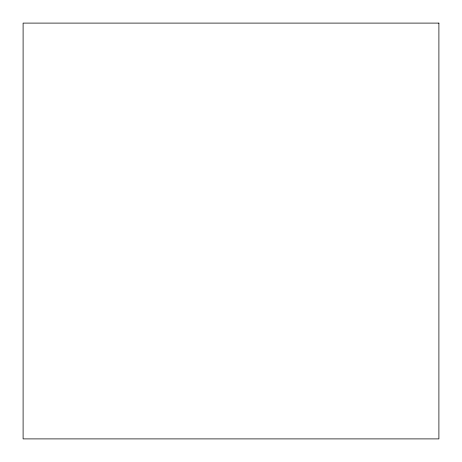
<?xml version="1.0" encoding="UTF-8"?>
<svg xmlns="http://www.w3.org/2000/svg" width="462" height="462" viewBox="0 0 462 462"><rect width="100%" height="100%" fill="white"/><g stroke="black" fill="none" stroke-linecap="round" stroke-linejoin="round"><path stroke-width="0.69" d="M438.9 23.1L23.1 23.1L23.1 438.9L438.9 438.9L438.9 23.1"/></g></svg>
